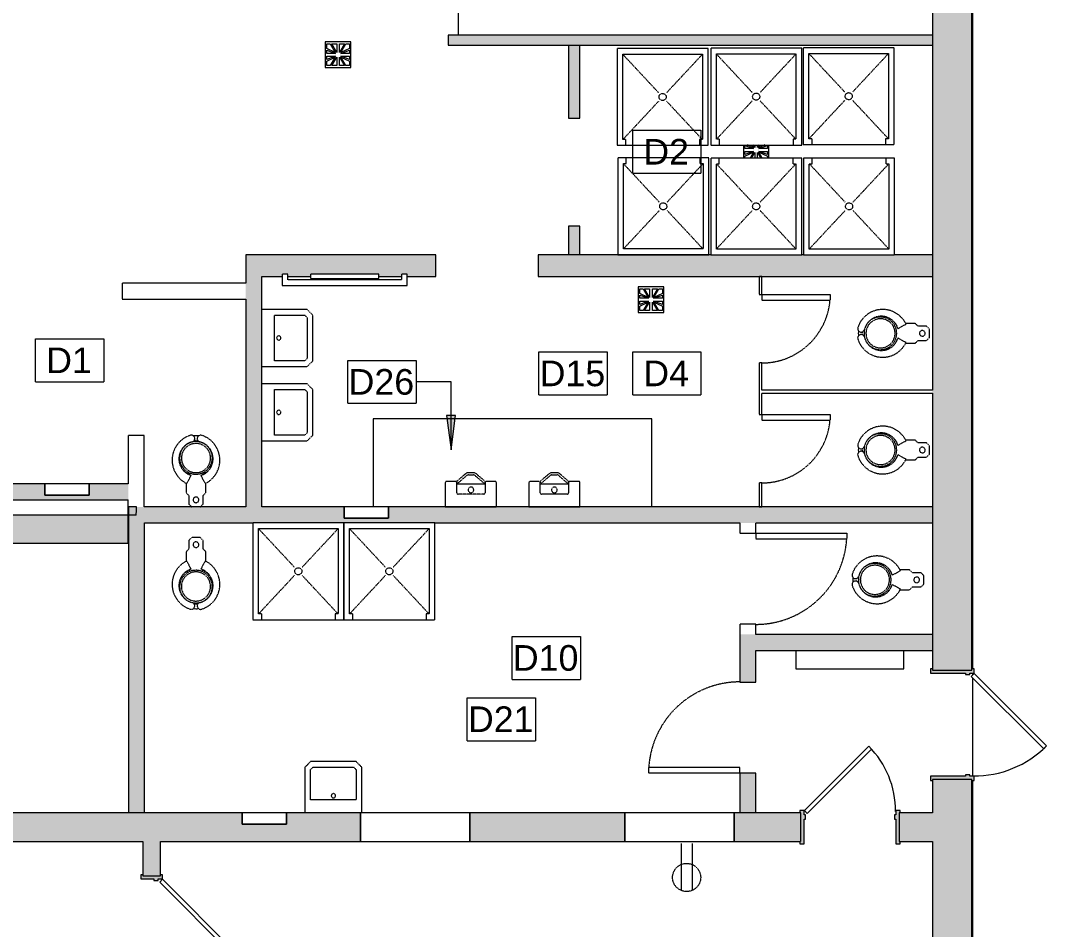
# Model space of a CAD drawing. Header units: inches. Extents: x 628 to 4524, y -721 to 887.
# Drawn here: x 4033.5 to 4394.2, y 74.3 to 393.8 of the extents above; entities that cross this region are included whole.
import ezdxf

# ---------------------------------------------------------------- set-up
doc = ezdxf.new("R2010")
doc.units = ezdxf.units.IN
doc.header["$MEASUREMENT"] = 0
doc.linetypes.add('Dash 1_16_', pattern=[0.125, 0.0625, -0.0625])
doc.linetypes.add('Demolished', pattern=[0.1875, 0.125, -0.0625])
for name, color, linetype, lineweight in [('A-ANNO-KEYN', 231, 'Continuous', 9), ('A-ANNO-NOTE', 131, 'Continuous', 30), ('A-DETL', 90, 'Continuous', 9), ('A-DOOR', 31, 'Continuous', 13), ('A-FLOR', 192, 'Continuous', 13), ('A-WALL', 113, 'Continuous', 13), ('A-WALL-PATT', 111, 'Continuous', 13), ('I-WALL', 2, 'Continuous', 13), ('M-EQPM', 50, 'Continuous', 13), ('P-SANR-FIXT', 6, 'Demolished', 9)]:
    doc.layers.add(name, color=color, linetype=linetype, lineweight=lineweight)
doc.styles.add('Arial', font='arial.ttf', dxfattribs={"height": 9})

# ---------------------------------------------------------------- blocks, each defined once
blk = doc.blocks.new('Door - Single - Solid Door 36_ x 84_-7207624-FIRST FLOOR DEMOLITION')
at = {"layer": 'A-DOOR'}
h = blk.add_hatch(color=250, dxfattribs=at)
h.paths.add_polyline_path([(23.62, 3.15), (23.62, 3.9), (22.12, 3.9), (22.12, 2.4), (21.62, 2.4), (21.62, 0.9), (22.12, 0.9), (22.12, -3.72), (23.62, -3.72), (23.62, -2.97), (23.24, -2.97), (23.24, 3.15)], flags=0)
h.paths.add_polyline_path([(-13.63, 0.9), (-13.63, 2.4), (-14.13, 2.4), (-14.13, 3.9), (-15.63, 3.9), (-15.63, 3.15), (-15.26, 3.15), (-15.26, -2.97), (-15.63, -2.97), (-15.63, -3.72), (-14.13, -3.72), (-14.13, 0.9)], flags=0)
at = {"layer": 'A-DOOR', "color": 8, "lineweight": 20}
for p, q in [((-14.01, 3.9), (11.45, 29.36)), ((11.45, 29.36), (12.42, 28.38)), ((12.42, 28.38), (-13.03, 2.93)), ((-15.63, 3.9), (-15.63, 3.15)), ((-14.13, 3.9), (-15.63, 3.9)), ((-14.13, 2.4), (-14.13, 3.9)), ((-13.03, 2.93), (-14.01, 3.9)), ((23.62, 3.9), (22.12, 3.9)), ((22.12, 3.9), (22.12, 2.4)), ((23.62, 3.15), (23.62, 3.9)), ((-13.63, 2.4), (-14.13, 2.4)), ((-14.13, -3.72), (-14.13, 0.9)), ((-14.13, 0.9), (-13.63, 0.9)), ((-13.63, 0.9), (-13.63, 2.4)), ((22.12, 2.4), (21.62, 2.4)), ((21.62, 2.4), (21.62, 0.9)), ((21.62, 0.9), (22.12, 0.9)), ((22.12, 0.9), (22.12, -3.72)), ((-15.63, -2.97), (-15.63, -3.72)), ((23.62, -3.72), (23.62, -2.97)), ((-15.63, -3.72), (-14.13, -3.72)), ((22.12, -3.72), (23.62, -3.72))]:
    blk.add_line(p, q, dxfattribs=at)
at = {"layer": 'A-DOOR', "lineweight": 9}
blk.add_arc((-14.01, 3.9), 36, 359.5, 45, dxfattribs=at)
blk = doc.blocks.new('Urinal with Wing - Wall Hung - Standard-V3-FIRST FLOOR DEMOLITION')
at = {"layer": 'P-SANR-FIXT', "color": 7}
for p, q in [((676.15, -98.55), (676.15, -116.55)), ((684.65, -98.55), (676.15, -98.55)), ((685.15, -102.05), (685.15, -99.05)), ((680.65, -112.05), (680.65, -103.05)), ((681.15, -102.55), (684.65, -102.55)), ((684.16, -102.55), (687.16, -106.05)), ((684.16, -112.55), (684.16, -102.55)), ((685.15, -102.55), (684.65, -102.55)), ((687.79, -105.63), (685.15, -102.55)), ((687.16, -106.05), (686.62, -105.43)), ((687.18, -104.92), (687.79, -105.63)), ((687.4, -106.7), (687.4, -108.41)), ((688.15, -108.5), (688.15, -106.61)), ((687.16, -109.06), (684.16, -112.55)), ((685.15, -112.55), (687.79, -109.47)), ((686.62, -109.68), (687.16, -109.06)), ((687.79, -109.47), (687.18, -110.19)), ((684.65, -112.55), (681.15, -112.55)), ((684.65, -112.55), (685.15, -112.55)), ((685.15, -116.05), (685.15, -113.05)), ((676.15, -116.55), (684.65, -116.55))]:
    blk.add_line(p, q, dxfattribs=at)
for centre, radius, start, end in [((684.65, -99.05), 0.5, 0, 90), ((681.15, -103.05), 0.5, 90, 180), ((684.65, -102.05), 0.5, 270, 0), ((682.15, -107.55), 1, 90, 270), ((682.15, -107.55), 1, 90, 270), ((682.15, -107.55), 1, 270, 90), ((682.15, -107.55), 1, 270, 90), ((686.4, -106.7), 1, 0, 40.6013), ((686.65, -106.61), 1.5, 0, 40.6013), ((686.4, -108.41), 1, 319.3987, 0), ((686.65, -108.5), 1.5, 319.3987, 0), ((681.15, -112.05), 0.5, 180, 270), ((684.65, -113.05), 0.5, 0, 90), ((684.65, -116.05), 0.5, 270, 0)]:
    blk.add_arc(centre, radius, start, end, dxfattribs=at)
blk = doc.blocks.new('Lavatory - Wall Mounted - 20_x18_ - Public-6857333-FIRST FLOOR DEMOLITION')
at = {"layer": 'P-SANR-FIXT', "color": 7}
for p, q in [((645.09, -177.37), (643.09, -179.37)), ((643.09, -179.37), (643.09, -195.37)), ((661.09, -177.37), (645.09, -177.37)), ((645.09, -180.19), (645.92, -179.37)), ((645.09, -194.54), (645.09, -180.19)), ((645.92, -179.37), (656.59, -179.37)), ((656.59, -179.37), (656.59, -195.37)), ((645.92, -195.37), (645.09, -194.54)), ((643.09, -195.37), (645.09, -197.37)), ((645.09, -197.37), (661.09, -197.37)), ((656.59, -195.37), (645.92, -195.37))]:
    blk.add_line(p, q, dxfattribs=at)
for start, end in [(90, 270), (90, 270), (270, 90), (270, 90)]:
    blk.add_arc((655.09, -187.37), 0.75, start, end, dxfattribs=at)
blk = doc.blocks.new('Single-Flush - 32_ x 84_-6876900-FIRST FLOOR DEMOLITION')
at = {"layer": 'A-DOOR', "color": 10, "linetype": 'Demolished', "lineweight": 20}
for p, q in [((14, -2.81), (14, -34.82)), ((16, -2.81), (14, -2.81)), ((16, -2.81), (16, -34.82)), ((16, -34.82), (14, -34.82))]:
    blk.add_line(p, q, dxfattribs=at)
at = {"layer": 'A-DOOR', "color": 7, "linetype": 'Demolished', "lineweight": 9}
blk.add_arc((16, -2.81), 32.07, 180, 266.4241, dxfattribs=at)
blk = doc.blocks.new('Door - Single - Solid Door 36_ x 84_-7220684-FIRST FLOOR DEMOLITION')
at = {"layer": 'A-DOOR'}
h = blk.add_hatch(color=250, dxfattribs=at)
h.paths.add_polyline_path([(23.62, 7.03), (23.62, 7.78), (22.12, 7.74), (22.12, 6.28), (21.62, 6.28), (21.62, 4.78), (22.12, 4.78), (22.12, -7.6), (23.62, -7.6), (23.62, -6.85), (23.24, -6.85), (23.24, 7.03)], flags=0)
h.paths.add_polyline_path([(-13.63, 4.78), (-13.63, 6.28), (-14.13, 6.28), (-14.13, 7.78), (-15.63, 7.78), (-15.63, 7.03), (-15.26, 7.03), (-15.26, -6.85), (-15.63, -6.85), (-15.63, -7.6), (-14.13, -7.6), (-14.13, 4.78)], flags=0)
at = {"layer": 'A-DOOR', "color": 8, "lineweight": 20}
for p, q in [((-14.01, 7.78), (11.45, 33.23)), ((11.45, 33.23), (12.42, 32.26)), ((12.42, 32.26), (-13.03, 6.8)), ((-15.63, 7.78), (-15.63, 7.03)), ((-14.13, 7.78), (-15.63, 7.78)), ((-14.13, 6.28), (-14.13, 7.78)), ((-13.03, 6.8), (-14.01, 7.78)), ((23.62, 7.78), (22.12, 7.78)), ((22.12, 7.78), (22.12, 6.28)), ((23.62, 7.03), (23.62, 7.78)), ((-13.63, 6.28), (-14.13, 6.28)), ((-14.13, -7.6), (-14.13, 4.78)), ((-14.13, 4.78), (-13.63, 4.78)), ((-13.63, 4.78), (-13.63, 6.28)), ((22.12, 6.28), (21.62, 6.28)), ((21.62, 6.28), (21.62, 4.78)), ((21.62, 4.78), (22.12, 4.78)), ((22.12, 4.78), (22.12, -7.6)), ((-15.63, -6.85), (-15.63, -7.6)), ((23.62, -7.6), (23.62, -6.85)), ((-15.63, -7.6), (-14.13, -7.6)), ((22.12, -7.6), (23.62, -7.6))]:
    blk.add_line(p, q, dxfattribs=at)
at = {"layer": 'A-DOOR', "lineweight": 9}
blk.add_arc((-14.01, 7.78), 36, 359.5, 45, dxfattribs=at)
blk = doc.blocks.new('Water Closet - Flush Valve - Floor Mounted - Private - Flushing Greater than 1_6 gpf-6857337-FIRST FLOOR DEMOLITION')
at = {"layer": 'P-SANR-FIXT', "color": 7}
for p, q in [((-1.5, 0), (-2.5, -1)), ((-2.5, -1), (-2.5, -4)), ((2.5, -1), (1.5, 0)), ((2.5, -4), (2.5, -1)), ((-2.5, -4), (-3.5, -5)), ((-3.5, -5), (-3.5, -8.38)), ((3.5, -5), (2.5, -4)), ((3.5, -8.38), (3.5, -5)), ((-1.69, -11.06), (-3.25, -8.22)), ((3.25, -8.22), (1.69, -11.06))]:
    blk.add_line(p, q, dxfattribs=at)
at = {"layer": 'P-SANR-FIXT', "color": 7, "flags": 128}
for points in [[(-4.38, -12.79), (-4.22, -12.64), (-4.03, -12.48), (-3.84, -12.32), (-3.64, -12.17), (-3.43, -12.03), (-3.22, -11.89), (-3.01, -11.77), (-2.78, -11.65), (-2.56, -11.55), (-2.33, -11.45), (-2.09, -11.36), (-2, -11.33)], [(2, -11.33), (2.24, -11.41), (2.47, -11.51), (2.69, -11.61), (2.92, -11.72), (3.14, -11.84), (3.35, -11.97), (3.56, -12.11), (3.76, -12.26), (3.96, -12.41), (4.15, -12.57), (4.33, -12.74), (4.38, -12.8)], [(-0.2, -23.5), (-0.25, -23.5), (-0.5, -23.48), (-0.56, -23.47)], [(0.56, -23.47), (0.35, -23.49), (0.1, -23.5)]]:
    blk.add_lwpolyline(points, dxfattribs=at)
at = {"layer": 'P-SANR-FIXT', "color": 7}
for centre, radius, start, end in [((0, -2.5), 1, 360, 180), ((0, -2.5), 1, 180, 360), ((0.74, -16.45), 9.14, 115.8609, 252.5741), ((-0.74, -16.45), 9.14, 287.4259, 64.1391), ((0.1, -16.91), 6.11, 106.9633, 257.0367), ((0, -17.25), 5.75, 0, 180), ((0, -17.19), 5.13, 90, 270), ((0, -17.25), 5.75, 146.5915, 151.9011), ((0, -17.25), 5.75, 132.2685, 137.754), ((0, -17.25), 5.75, 118.1189, 123.4335), ((0, -17.25), 5.75, 104.0429, 108.5788), ((0, -17.19), 5.12, 270, 90), ((-0.1, -16.91), 6.11, 282.9633, 73.0367), ((0, -17.25), 5.75, 71.4212, 75.9571), ((0, -17.25), 5.75, 56.5665, 61.8811), ((0, -17.25), 5.75, 42.246, 47.7315), ((0, -17.25), 5.75, 28.0989, 33.4085), ((0, -17.25), 5.75, 180, 238.3584), ((0, -17.25), 5.75, 161.4419, 165.9707), ((0, -17.25), 5.75, 301.6416, 0), ((0, -17.25), 5.75, 14.0293, 18.5581), ((0, -17.25), 5.75, 240.6149, 251.1591), ((-1.64, -24.02), 1.21, 252.5741, 72.5741), ((0, -17.25), 5.75, 255.8551, 284.1449), ((0, -17.25), 7.75, 263.5978, 276.4022), ((1.64, -24.02), 1.21, 107.4259, 287.4259), ((0, -17.25), 5.75, 288.8409, 299.3851)]:
    blk.add_arc(centre, radius, start, end, dxfattribs=at)
blk = doc.blocks.new('Water Closet - Flush Valve - Floor Mounted - Private - Flushing Greater than 1_6 gpf-V5-FIRST FLOOR DEMOLITION')
at = {"layer": 'P-SANR-FIXT', "color": 7}
for p, q in [((-1.5, 0), (-2.5, -1)), ((-2.5, -1), (-2.5, -4)), ((1.5, 0), (-1.5, 0)), ((2.5, -1), (1.5, 0)), ((2.5, -4), (2.5, -1)), ((-2.5, -4), (-3.5, -5)), ((-3.5, -5), (-3.5, -8.38)), ((3.5, -5), (2.5, -4)), ((3.5, -8.38), (3.5, -5)), ((-1.69, -11.06), (-3.25, -8.22)), ((3.25, -8.22), (1.69, -11.06))]:
    blk.add_line(p, q, dxfattribs=at)
at = {"layer": 'P-SANR-FIXT', "color": 7, "flags": 128}
for points in [[(-4.38, -12.79), (-4.22, -12.64), (-4.03, -12.48), (-3.84, -12.32), (-3.64, -12.17), (-3.43, -12.03), (-3.22, -11.89), (-3.01, -11.77), (-2.78, -11.65), (-2.56, -11.55), (-2.33, -11.45), (-2.09, -11.36), (-2, -11.33)], [(2, -11.33), (2.24, -11.41), (2.47, -11.51), (2.69, -11.61), (2.92, -11.72), (3.14, -11.84), (3.35, -11.97), (3.56, -12.11), (3.76, -12.26), (3.96, -12.41), (4.15, -12.57), (4.33, -12.74), (4.38, -12.8)], [(-0.2, -23.5), (-0.25, -23.5), (-0.5, -23.48), (-0.56, -23.47)], [(0.56, -23.47), (0.35, -23.49), (0.1, -23.5)]]:
    blk.add_lwpolyline(points, dxfattribs=at)
at = {"layer": 'P-SANR-FIXT', "color": 7}
for centre, radius, start, end in [((0, -2.5), 1, 360, 180), ((0, -2.5), 1, 180, 360), ((0.74, -16.45), 9.14, 115.8609, 252.5741), ((-0.74, -16.45), 9.14, 287.4259, 64.1391), ((0.1, -16.91), 6.11, 106.9633, 257.0367), ((0, -17.25), 5.75, 0, 180), ((0, -17.19), 5.13, 90, 270), ((0, -17.25), 5.75, 146.5915, 151.9011), ((0, -17.25), 5.75, 132.2685, 137.754), ((0, -17.25), 5.75, 118.1189, 123.4335), ((0, -17.25), 5.75, 104.0429, 108.5788), ((0, -17.19), 5.12, 270, 90), ((-0.1, -16.91), 6.11, 282.9633, 73.0367), ((0, -17.25), 5.75, 71.4212, 75.9571), ((0, -17.25), 5.75, 56.5665, 61.8811), ((0, -17.25), 5.75, 42.246, 47.7315), ((0, -17.25), 5.75, 28.0989, 33.4085), ((0, -17.25), 5.75, 180, 238.3584), ((0, -17.25), 5.75, 161.4419, 165.9707), ((0, -17.25), 5.75, 301.6416, 0), ((0, -17.25), 5.75, 14.0293, 18.5581), ((0, -17.25), 5.75, 241.0513, 251.1591), ((-1.64, -24.02), 1.21, 252.5741, 72.5741), ((0, -17.25), 5.75, 255.8551, 284.1449), ((0, -17.25), 7.75, 263.5978, 276.4022), ((1.64, -24.02), 1.21, 107.4259, 287.4259), ((0, -17.25), 5.75, 288.8409, 299.3851)]:
    blk.add_arc(centre, radius, start, end, dxfattribs=at)
blk = doc.blocks.new('Water Closet - Flush Valve - Floor Mounted - Private - Flushing Greater than 1_6 gpf-V6-FIRST FLOOR DEMOLITION')
at = {"layer": 'P-SANR-FIXT', "color": 7}
for p, q in [((-1.5, 0), (-2.5, -1)), ((-2.5, -1), (-2.5, -4)), ((1.5, 0), (-1.5, 0)), ((2.5, -1), (1.5, 0)), ((2.5, -4), (2.5, -1)), ((-2.5, -4), (-3.5, -5)), ((-3.5, -5), (-3.5, -8.38)), ((3.5, -5), (2.5, -4)), ((3.5, -8.38), (3.5, -5)), ((-1.69, -11.06), (-3.25, -8.22)), ((3.25, -8.22), (1.69, -11.06))]:
    blk.add_line(p, q, dxfattribs=at)
at = {"layer": 'P-SANR-FIXT', "color": 7, "flags": 128}
for points in [[(-4.38, -12.79), (-4.22, -12.64), (-4.03, -12.48), (-3.84, -12.32), (-3.64, -12.17), (-3.43, -12.03), (-3.22, -11.89), (-3.01, -11.77), (-2.78, -11.65), (-2.56, -11.55), (-2.33, -11.45), (-2.09, -11.36), (-2, -11.33)], [(2, -11.33), (2.24, -11.41), (2.47, -11.51), (2.69, -11.61), (2.92, -11.72), (3.14, -11.84), (3.35, -11.97), (3.56, -12.11), (3.76, -12.26), (3.96, -12.41), (4.15, -12.57), (4.33, -12.74), (4.38, -12.8)], [(-0.2, -23.5), (-0.25, -23.5), (-0.5, -23.48), (-0.56, -23.47)], [(0.56, -23.47), (0.35, -23.49), (0.1, -23.5)]]:
    blk.add_lwpolyline(points, dxfattribs=at)
at = {"layer": 'P-SANR-FIXT', "color": 7}
for centre, radius, start, end in [((0, -2.5), 1, 360, 180), ((0, -2.5), 1, 180, 360), ((0.74, -16.45), 9.14, 115.8609, 252.5741), ((-0.74, -16.45), 9.14, 287.4259, 64.1391), ((0.1, -16.91), 6.11, 106.9633, 257.0367), ((0, -17.25), 5.75, 0, 180), ((0, -17.19), 5.13, 90, 270), ((0, -17.25), 5.75, 146.5915, 151.9011), ((0, -17.25), 5.75, 132.2685, 137.754), ((0, -17.25), 5.75, 118.1189, 123.4335), ((0, -17.25), 5.75, 104.0429, 108.5788), ((0, -17.19), 5.12, 270, 90), ((-0.1, -16.91), 6.11, 282.9633, 73.0367), ((0, -17.25), 5.75, 71.4212, 75.9571), ((0, -17.25), 5.75, 56.5665, 61.8811), ((0, -17.25), 5.75, 42.246, 47.7315), ((0, -17.25), 5.75, 28.0989, 33.4085), ((0, -17.25), 5.75, 180, 238.3584), ((0, -17.25), 5.75, 161.4419, 165.9707), ((0, -17.25), 5.75, 301.6416, 0), ((0, -17.25), 5.75, 14.0293, 18.5581), ((0, -17.25), 5.75, 240.6149, 251.1591), ((-1.64, -24.02), 1.21, 252.5741, 72.5741), ((0, -17.25), 5.75, 255.8551, 284.1449), ((0, -17.25), 7.75, 263.5978, 276.4022), ((1.64, -24.02), 1.21, 107.4259, 287.4259), ((0, -17.25), 5.75, 288.8409, 299.3851)]:
    blk.add_arc(centre, radius, start, end, dxfattribs=at)
blk = doc.blocks.new('Shower Stall - Rectangular - 34_x32_ - Private-6857341-FIRST FLOOR DEMOLITION')
at = {"layer": 'P-SANR-FIXT', "color": 7}
for p, q in [((0, 32), (0, 0)), ((32, 32), (0, 32)), ((2, 30), (15.5, 17.41)), ((2, 2), (2, 30)), ((2, 30), (32, 30)), ((18.5, 17.41), (32, 30)), ((34, 32), (32, 32)), ((32, 30), (32, 29)), ((32, 29), (34, 29)), ((34, 0), (34, 32)), ((15.5, 14.59), (2, 2)), ((18.5, 14.59), (32, 2)), ((32, 2), (2, 2)), ((32, 3), (32, 2)), ((32, 3), (34, 3)), ((0, 0), (32, 0)), ((32, 0), (34, 0))]:
    blk.add_line(p, q, dxfattribs=at)
blk.add_circle((17, 16), 1.25, dxfattribs=at)
blk = doc.blocks.new('Floor Drain 9L x 9W - Floor Drain 9L x 9W-V15-FIRST FLOOR DEMOLITION')
at = {"layer": 'P-SANR-FIXT', "linetype": 'Continuous'}
for p, q in [((-4.5, 1.77), (-4.5, -2.81)), ((-4, 1.63), (-0.91, 0.5)), ((-4, 0.5), (-4, 1.63)), ((-0.91, 0.5), (-4, 0.5)), ((-0.99, 0.8), (-3.05, 1.77)), ((-1.55, 1.77), (-0.99, 0.8)), ((-0.5, 0.83), (-1.04, 1.77)), ((-0.5, 1.77), (-0.5, 0.83)), ((1.04, 1.77), (0.5, 0.83)), ((0.5, 0.83), (0.5, 1.77)), ((0.91, 0.5), (4, 1.63)), ((4, 0.5), (0.91, 0.5)), ((3.05, 1.77), (0.99, 0.8)), ((0.99, 0.8), (1.55, 1.77)), ((4, 1.63), (4, 0.5)), ((4.5, -2.81), (4.5, 1.77)), ((-4, -1.63), (-4, -0.5)), ((-4, -0.5), (-0.91, -0.5)), ((-0.91, -0.5), (-4, -1.63)), ((-4, -2.21), (-0.99, -0.8)), ((-4, -2.81), (-4, -2.21)), ((-0.99, -0.8), (-2.16, -2.81)), ((-1.65, -2.81), (-0.5, -0.83)), ((-0.5, -0.83), (-0.5, -2.81)), ((0.5, -2.81), (0.5, -0.83)), ((0.5, -0.83), (1.65, -2.81)), ((4, -1.63), (0.91, -0.5)), ((0.91, -0.5), (4, -0.5)), ((2.16, -2.81), (0.99, -0.8)), ((0.99, -0.8), (4, -2.21)), ((4, -0.5), (4, -1.63)), ((4, -2.21), (4, -2.81))]:
    blk.add_line(p, q, dxfattribs=at)
blk = doc.blocks.new('Floor Drain 9L x 9W - Floor Drain 9L x 9W-V14-FIRST FLOOR DEMOLITION')
at = {"layer": 'P-SANR-FIXT', "linetype": 'Continuous'}
for p, q in [((4.5, 4.5), (-4.5, 4.5)), ((-4.5, 4.5), (-4.5, -4.5)), ((-4, 2.21), (-4, 3.83)), ((-4, 3.83), (-2.75, 3.83)), ((-2.75, 3.83), (-0.99, 0.8)), ((-0.5, 0.83), (-2.25, 3.83)), ((-2.25, 3.83), (-0.5, 3.83)), ((-0.5, 3.83), (-0.5, 0.83)), ((0.5, 3.83), (2.25, 3.83)), ((2.25, 3.83), (0.5, 0.83)), ((0.5, 0.83), (0.5, 3.83)), ((0.99, 0.8), (2.75, 3.83)), ((2.75, 3.83), (4, 3.83)), ((4, 3.83), (4, 2.21)), ((4.5, -4.5), (4.5, 4.5)), ((-0.99, 0.8), (-4, 2.21)), ((-4, 1.63), (-0.91, 0.5)), ((-4, 0.5), (-4, 1.63)), ((-0.91, 0.5), (-4, 0.5)), ((0.91, 0.5), (4, 1.63)), ((4, 0.5), (0.91, 0.5)), ((4, 2.21), (0.99, 0.8)), ((4, 1.63), (4, 0.5)), ((-4, -1.63), (-4, -0.5)), ((-4, -0.5), (-0.91, -0.5)), ((-0.91, -0.5), (-4, -1.63)), ((-4, -2.21), (-0.99, -0.8)), ((-4, -3.83), (-4, -2.21)), ((-0.99, -0.8), (-2.75, -3.83)), ((-2.25, -3.83), (-0.5, -0.83)), ((-0.5, -0.83), (-0.5, -3.83)), ((0.5, -3.83), (0.5, -0.83)), ((0.5, -0.83), (2.25, -3.83)), ((4, -1.63), (0.91, -0.5)), ((0.91, -0.5), (4, -0.5)), ((2.75, -3.83), (0.99, -0.8)), ((0.99, -0.8), (4, -2.21)), ((4, -0.5), (4, -1.63)), ((4, -2.21), (4, -3.83)), ((-4.5, -4.5), (4.5, -4.5)), ((-2.75, -3.83), (-4, -3.83)), ((-0.5, -3.83), (-2.25, -3.83)), ((2.25, -3.83), (0.5, -3.83)), ((4, -3.83), (2.75, -3.83))]:
    blk.add_line(p, q, dxfattribs=at)
blk = doc.blocks.new('Baby Changing Table 35W x 4D x 22H - Baby Changing Table 35W x 4D x 22H-7297922-FIRST FLOOR DEMOLITION')
at = {"layer": 'P-SANR-FIXT', "color": 7}
for p, q in [((-22, 7), (-22, 3)), ((22, 7), (-22, 7)), ((-20, 3), (-20, 5)), ((-20, 5), (20, 5)), ((12, 4.5), (-12, 4.5)), ((-12, 4.5), (-12, 3)), ((12, 3), (12, 4.5)), ((20, 5), (20, 3)), ((22, 3), (22, 7)), ((-22, 3), (-20, 3)), ((-12, 3), (12, 3)), ((20, 3), (22, 3))]:
    blk.add_line(p, q, dxfattribs=at)
blk = doc.blocks.new('Single-Flush - 24_ x 80_-6917576-FIRST FLOOR DEMOLITION')
at = {"layer": 'A-DOOR', "color": 10, "linetype": 'Demolished', "lineweight": 20}
for p, q in [((10, -0.5), (10, -24.48)), ((12, -0.5), (10, -0.5)), ((12, -0.5), (12, -24.48)), ((12, -24.48), (10, -24.48))]:
    blk.add_line(p, q, dxfattribs=at)
at = {"layer": 'A-DOOR', "color": 7, "linetype": 'Demolished', "lineweight": 9}
blk.add_arc((12, -0.5), 24.07, 180, 265.2331, dxfattribs=at)
blk = doc.blocks.new('Door - Single - Solid Door 32_ x 84_-7220631-FIRST FLOOR DEMOLITION')
at = {"layer": 'A-DOOR'}
h = blk.add_hatch(color=250, dxfattribs=at)
h.paths.add_polyline_path([(21.62, -5.72), (21.62, -4.97), (21.24, -4.97), (21.24, 5.15), (21.62, 5.15), (21.62, 5.9), (20.12, 5.9), (20.12, 4.4), (19.62, 4.4), (19.62, 2.9), (20.12, 2.9), (20.12, -5.72), (21.24, -5.72)], flags=0)
h.paths.add_polyline_path([(-12.38, -5.72), (-12.13, -5.72), (-12.13, 2.9), (-11.63, 2.9), (-11.63, 4.4), (-12.13, 4.4), (-12.13, 5.9), (-13.63, 5.9), (-13.63, 5.15), (-13.26, 5.15), (-13.26, -4.97), (-13.63, -4.97), (-13.63, -5.72), (-13.26, -5.72)], flags=0)
at = {"layer": 'A-DOOR', "color": 8, "lineweight": 20}
for p, q in [((-12.01, 5.9), (10.62, 28.53)), ((11.59, 27.56), (-11.03, 4.93)), ((10.62, 28.53), (11.59, 27.56)), ((-13.63, 5.9), (-13.63, 5.15)), ((-12.13, 5.9), (-13.63, 5.9)), ((-12.13, 4.4), (-12.13, 5.9)), ((-11.63, 4.4), (-12.13, 4.4)), ((-11.03, 4.93), (-12.01, 5.9)), ((-11.63, 2.9), (-11.63, 4.4)), ((20.12, 4.4), (19.62, 4.4)), ((19.62, 4.4), (19.62, 2.9)), ((21.62, 5.9), (20.12, 5.9)), ((20.12, 5.9), (20.12, 4.4)), ((21.62, 5.15), (21.62, 5.9)), ((-12.13, -5.72), (-12.13, 2.9)), ((-12.13, 2.9), (-11.63, 2.9)), ((19.62, 2.9), (20.12, 2.9)), ((20.12, 2.9), (20.12, -5.72)), ((-13.63, -4.97), (-13.63, -5.72)), ((-13.63, -5.72), (-12.13, -5.72)), ((20.12, -5.72), (21.62, -5.72)), ((21.62, -5.72), (21.62, -4.97))]:
    blk.add_line(p, q, dxfattribs=at)
at = {"layer": 'A-DOOR', "lineweight": 9}
blk.add_arc((-12.01, 5.9), 32, 359.5, 45, dxfattribs=at)
blk = doc.blocks.new('Heater 38W x 6_5D x 16H - Heater 38W x 6_5D x 16H-V22-FIRST FLOOR DEMOLITION')
at = {"layer": 'M-EQPM', "lineweight": 9}
for p, q in [((-19, 3.1875), (-19, -3.25)), ((19, -3.25), (19, 3.1875)), ((-19, -3.25), (19, -3.25))]:
    blk.add_line(p, q, dxfattribs=at)
blk = doc.blocks.new('Urinal with Wing - Wall Hung - Standard-V4-FIRST FLOOR DEMOLITION')
at = {"layer": 'A-DETL', "linetype": 'Dash 1_16_'}
blk.add_line((955.1, 227.33), (946.1, 227.33), dxfattribs=at)
at = {"layer": 'P-SANR-FIXT', "color": 7}
for p, q in [((951.54, 234.83), (949.65, 234.83)), ((941.6, 231.33), (941.6, 222.83)), ((945.1, 231.83), (942.1, 231.83)), ((948.67, 234.46), (945.6, 231.83)), ((945.6, 230.84), (949.09, 233.83)), ((945.6, 231.83), (945.6, 231.33)), ((945.6, 227.83), (945.6, 231.33)), ((947.96, 233.85), (948.67, 234.46)), ((949.09, 233.83), (948.47, 233.3)), ((949.74, 234.08), (951.45, 234.08)), ((952.72, 233.3), (952.1, 233.83)), ((952.1, 233.83), (955.6, 230.84)), ((952.52, 234.46), (953.23, 233.85)), ((955.6, 231.83), (952.52, 234.46)), ((955.6, 231.33), (955.6, 231.83)), ((955.6, 231.33), (955.6, 227.83)), ((959.1, 231.83), (956.1, 231.83)), ((959.6, 222.83), (959.6, 231.33)), ((955.6, 230.84), (945.6, 230.84)), ((941.6, 222.83), (959.6, 222.83))]:
    blk.add_line(p, q, dxfattribs=at)
for centre, radius, start, end in [((949.65, 233.33), 1.5, 90, 130.6013), ((951.54, 233.33), 1.5, 49.3987, 90), ((942.1, 231.33), 0.5, 90, 180), ((945.1, 231.33), 0.5, 0, 90), ((949.74, 233.08), 1, 90, 130.6013), ((951.45, 233.08), 1, 49.3987, 90), ((956.1, 231.33), 0.5, 90, 180), ((959.1, 231.33), 0.5, 0, 90), ((946.1, 227.83), 0.5, 180, 270), ((950.6, 228.83), 1, 0, 180), ((950.6, 228.83), 1, 0, 180), ((950.6, 228.83), 1, 180, 0), ((950.6, 228.83), 1, 180, 0), ((955.1, 227.83), 0.5, 270, 0)]:
    blk.add_arc(centre, radius, start, end, dxfattribs=at)
blk = doc.blocks.new('Keynote Tag - Keynote Number - Boxed-135510-FIRST FLOOR DEMOLITION')
at = {"layer": 'A-ANNO-KEYN'}
for p, q in [((-0.125, -0.0792), (-0.125, 0.0781)), ((-0.125, 0.0781), (0.125, 0.0781)), ((0.125, 0.0781), (0.125, -0.0792)), ((-0.125, -0.0792), (0.125, -0.0792))]:
    blk.add_line(p, q, dxfattribs=at)

msp = doc.modelspace()

# ---------------------------------------------------------------- hatches: boundary and pattern name
at = {"layer": 'A-ANNO-KEYN'}
msp.add_hatch(color=256, dxfattribs=at).paths.add_polyline_path([(4184.87, 242.93), (4186.45, 254.93), (4183.29, 254.93)], flags=0)
at = {"layer": 'A-WALL-PATT', "lineweight": 9}
h = msp.add_hatch(color=7, dxfattribs=at)
h.paths.add_polyline_path([(4354.14, -143.29), (4368.02, -143.29), (4368.02, 127), (4354.14, 127), (4354.14, 65.91)], flags=0)
h.paths.add_polyline_path([(4354.14, 165.5), (4368.02, 165.5), (4368.02, 484.45), (4354.14, 484.45), (4354.14, 168.6)], flags=0)
for points in [[(4354.14, 385.12), (4354.14, 388.74), (4183.78, 388.74), (4183.78, 385.12), (4330.97, 385.12)], [(4226.14, 359.5), (4230.14, 359.5), (4230.14, 385.12), (4226.14, 385.12), (4226.14, 373.98)], [(4230.14, 311.5), (4230.14, 321.5), (4226.14, 321.5), (4226.14, 311.5)], [(4112.66, 222.83), (4118.29, 222.83), (4118.29, 311.5), (4112.66, 311.5), (4112.66, 245.61)], [(4179.47, 303.87), (4179.47, 311.5), (4118.29, 311.5), (4118.29, 303.87), (4125.47, 303.87), (4125.47, 304.68), (4127.47, 304.68), (4127.47, 303.87), (4135.47, 303.87), (4135.47, 304.68), (4159.47, 304.68), (4159.47, 303.87), (4167.47, 303.87), (4167.47, 304.68), (4169.47, 304.68), (4169.47, 303.87)], [(4330.97, 303.87), (4354.14, 303.87), (4354.14, 311.5), (4215.47, 311.5), (4215.47, 303.87), (4294.14, 303.87)], [(4056.72, 225.34), (4071.35, 225.34), (4071.35, 230.97), (4057.59, 230.97), (4057.59, 226.97), (4041.97, 226.97), (4041.97, 230.97), (3962.41, 230.97), (3962.41, 225.34), (4033.87, 225.34)], [(4353.82, 217.2), (4354.14, 217.2), (4354.14, 222.83), (4162.91, 222.83), (4162.91, 218.83), (4147.29, 218.83), (4147.29, 222.83), (4071.43, 222.83), (4071.43, 217.2), (4330.97, 217.2)], [(4077.05, 115.31), (4077.05, 217.2), (4071.43, 217.2), (4071.43, 115.31)], [(4354.14, 172.39), (4354.14, 178.01), (4291.99, 178.01), (4291.99, 172.39), (4353.82, 172.39)]]:
    msp.add_hatch(color=7, dxfattribs=at).paths.add_polyline_path(points, flags=0)
h = msp.add_hatch(color=7, dxfattribs=at)
h.paths.add_polyline_path([(4071.35, 210.12), (4071.35, 219.99), (3651.27, 219.99), (3651.27, 210.12), (4056.72, 210.12)], flags=0)
h.paths.add_polyline_path([(3612.77, 210.12), (3612.77, 219.99), (3558.01, 219.99), (3558.01, 210.12)], flags=0)
h = msp.add_hatch(color=7, dxfattribs=at)
h.paths.add_polyline_path([(4286.37, 115.31), (4291.99, 115.31), (4291.99, 129.25), (4286.37, 129.25), (4286.37, 117.25)], flags=0)
h.paths.add_polyline_path([(4286.37, 161.25), (4291.99, 161.25), (4291.99, 178.01), (4286.37, 178.01), (4286.37, 168.6)], flags=0)
h = msp.add_hatch(color=7, dxfattribs=at)
h.paths.add_polyline_path([(4354.14, 105.19), (4354.14, 115.31), (4342.38, 115.31), (4342.38, 105.19)], flags=0)
h.paths.add_polyline_path([(4307.88, 105.19), (4307.88, 115.31), (4284.43, 115.31), (4284.43, 105.19), (4285.26, 105.19)], flags=0)
h.paths.add_polyline_path([(4245.93, 105.19), (4245.93, 115.31), (4191.49, 115.31), (4191.49, 105.19), (4193.84, 105.19)], flags=0)
h.paths.add_polyline_path([(4152.99, 105.19), (4152.99, 115.31), (4127.01, 115.31), (4127.01, 111.31), (4111.4, 111.31), (4111.4, 115.31), (4012.83, 115.31), (4012.83, 105.19), (4102.43, 105.19)], flags=0)
h.paths.add_polyline_path([(3978.33, 105.19), (3978.33, 115.31), (3912.83, 115.31), (3912.83, 105.19)], flags=0)
h.paths.add_polyline_path([(3878.33, 105.19), (3878.33, 115.31), (3702.46, 115.31), (3702.46, 105.19), (3828.18, 105.19)], flags=0)
h.paths.add_polyline_path([(3645.35, 105.19), (3667.96, 105.19), (3667.96, 115.31), (3548.08, 115.31), (3548.08, 105.19)], flags=0)
h = msp.add_hatch(color=7, dxfattribs=at)
h.paths.add_polyline_path([(4076.52, -143.29), (4082.64, -143.29), (4082.64, -90.01), (4076.52, -90.01), (4076.52, -139.47)], flags=0)
h.paths.add_polyline_path([(4076.52, -51.51), (4082.64, -51.51), (4082.64, -15.58), (4076.52, -15.58), (4076.52, -36.78)], flags=0)
h.paths.add_polyline_path([(4082.64, 22.92), (4082.64, 54.67), (4076.52, 54.67), (4076.52, 22.92)], flags=0)
h.paths.add_polyline_path([(4076.52, 93.17), (4082.64, 93.17), (4082.64, 105.19), (4076.52, 105.19)], flags=0)

# ---------------------------------------------------------------- linework, layer by layer
at = {"layer": 'A-ANNO-KEYN'}
for p, q in [((4184.87, 266.81), (4172.59, 266.81)), ((4184.87, 242.93), (4184.87, 266.81)), ((4186.45, 254.93), (4183.29, 254.93)), ((4183.29, 254.93), (4184.87, 242.93)), ((4184.87, 242.93), (4186.45, 254.93))]:
    msp.add_line(p, q, dxfattribs=at)
at = {"layer": 'A-ANNO-NOTE', "color": 7, "linetype": 'Demolished', "lineweight": 9}
for p, q in [((4265.77, 104.54), (4265.77, 88.01)), ((4269.6, 104.54), (4269.6, 88.01)), ((4269.6, 104.54), (4269.6, 88.01))]:
    msp.add_line(p, q, dxfattribs=at)
msp.add_circle((4267.69, 92.57), 4.95, dxfattribs=at)
at = {"layer": 'A-FLOR'}
for p, q in [((4368.3, 165.88), (4368.3, 477.52)), ((4368.3, 163.78), (4368.3, 164.38)), ((4368.3, 128.13), (4368.3, 162.78)), ((4368.3, -157.62), (4368.3, 126.63))]:
    msp.add_line(p, q, dxfattribs=at)
at = {"layer": 'A-FLOR', "color": 7, "linetype": 'Demolished', "lineweight": 9}
for p, q in [((4187.4, 424.76), (4187.4, 388.74)), ((4255.47, 253.83), (4157.47, 253.83)), ((4157.47, 253.83), (4157.47, 222.83)), ((4255.47, 222.83), (4255.47, 253.83))]:
    msp.add_line(p, q, dxfattribs=at)
at = {"layer": 'A-WALL', "color": 8, "lineweight": 20}
for p, q in [((4368.02, 165.5), (4368.02, 484.45)), ((4354.14, 470.58), (4354.14, 388.74)), ((4354.14, 388.74), (4183.78, 388.74)), ((4183.78, 388.74), (4183.78, 385.12)), ((4183.78, 385.12), (4226.14, 385.12)), ((4226.14, 385.12), (4226.14, 359.5)), ((4230.14, 385.12), (4354.14, 385.12)), ((4230.14, 359.5), (4230.14, 385.12)), ((4354.14, 385.12), (4354.14, 311.5)), ((4226.14, 359.5), (4230.14, 359.5)), ((4230.14, 321.5), (4226.14, 321.5)), ((4226.14, 321.5), (4226.14, 311.5)), ((4230.14, 311.5), (4230.14, 321.5)), ((4112.66, 311.5), (4112.66, 301.53)), ((4179.47, 311.5), (4112.66, 311.5)), ((4179.47, 303.87), (4179.47, 311.5)), ((4226.14, 311.5), (4215.47, 311.5)), ((4215.47, 311.5), (4215.47, 303.87)), ((4276.14, 311.5), (4230.14, 311.5)), ((4308.81, 311.5), (4308.14, 311.5)), ((4354.14, 311.5), (4340.81, 311.5)), ((4118.29, 222.83), (4118.29, 303.87)), ((4118.29, 303.87), (4125.47, 303.87)), ((4127.47, 303.87), (4135.47, 303.87)), ((4159.47, 303.87), (4167.47, 303.87)), ((4169.47, 303.87), (4179.47, 303.87)), ((4215.47, 303.87), (4293.14, 303.87)), ((4294.14, 303.87), (4354.14, 303.87)), ((4354.14, 303.87), (4354.14, 263.85)), ((4112.66, 295.9), (4112.66, 222.83)), ((4354.14, 262.85), (4354.14, 222.83)), ((4071.35, 230.97), (4004.59, 230.97)), ((3962.41, 225.34), (4071.35, 225.34)), ((4071.35, 210.12), (4071.35, 225.34)), ((4074.24, 222.83), (4071.43, 222.83)), ((4071.43, 222.83), (4071.43, 115.31)), ((4112.66, 222.83), (4076.97, 222.83)), ((4293.14, 222.83), (4118.29, 222.83)), ((4354.14, 222.83), (4294.14, 222.83)), ((4074.16, 219.99), (3651.27, 219.99)), ((4077.05, 217.2), (4115.14, 217.2)), ((4077.05, 115.31), (4077.05, 217.2)), ((4179.14, 217.2), (4286.37, 217.2)), ((4291.99, 217.2), (4354.14, 217.2)), ((4354.14, 217.2), (4354.14, 178.01)), ((3666.27, 210.12), (4071.35, 210.12)), ((4286.37, 181.61), (4286.37, 161.25)), ((4354.14, 178.01), (4291.99, 178.01)), ((4291.99, 161.25), (4291.99, 172.39)), ((4291.99, 172.39), (4354.14, 172.39)), ((4354.14, 172.39), (4354.14, 165.5)), ((4354.14, 165.5), (4368.02, 165.5)), ((4286.37, 161.25), (4291.99, 161.25)), ((4291.99, 129.25), (4286.37, 129.25)), ((4286.37, 129.25), (4286.37, 115.31)), ((4291.99, 115.31), (4291.99, 129.25)), ((4368.02, 127), (4354.14, 127)), ((4354.14, 127), (4354.14, 115.31)), ((4368.02, -157.16), (4368.02, 127)), ((4354.14, 105.19), (4354.14, -143.29))]:
    msp.add_line(p, q, dxfattribs=at)
at = {"layer": 'A-WALL', "color": 55}
for p, q in [((4354.14, 388.74), (4354.14, 385.12)), ((4226.14, 385.12), (4230.14, 385.12)), ((4230.14, 311.5), (4226.14, 311.5)), ((4354.14, 311.5), (4354.14, 303.87)), ((4293.14, 303.87), (4294.14, 303.87)), ((4294.14, 222.83), (4293.14, 222.83)), ((4354.14, 222.83), (4354.14, 217.2)), ((4354.14, 178.01), (4354.14, 172.39)), ((4077.05, 115.31), (4071.43, 115.31)), ((4291.99, 115.31), (4286.37, 115.31))]:
    msp.add_line(p, q, dxfattribs=at)
at = {"layer": 'A-WALL', "color": 250, "linetype": 'Demolished'}
for p, q in [((4294.14, 303.87), (4293.14, 303.87)), ((4293.14, 222.83), (4294.14, 222.83))]:
    msp.add_line(p, q, dxfattribs=at)
at = {"layer": 'A-WALL', "color": 10, "linetype": 'Demolished', "lineweight": 20}
for p, q in [((4112.66, 301.53), (4069.16, 301.53)), ((4069.16, 301.53), (4069.16, 295.9)), ((4069.16, 295.9), (4112.66, 295.9)), ((4076.97, 247.9), (4071.35, 247.9)), ((4071.35, 247.9), (4071.35, 230.97)), ((4076.97, 222.83), (4076.97, 247.9)), ((4074.16, 219.99), (4074.24, 222.83)), ((4286.37, 217.2), (4286.37, 213.61)), ((4291.99, 213.61), (4291.99, 217.2)), ((4286.37, 213.61), (4291.99, 213.61)), ((4291.99, 181.61), (4286.37, 181.61)), ((4291.99, 178.01), (4291.99, 181.61))]:
    msp.add_line(p, q, dxfattribs=at)
at = {"layer": 'A-WALL', "lineweight": 9}
for p, q in [((4041.97, 226.97), (4041.97, 230.97)), ((4057.59, 230.97), (4057.59, 226.97)), ((4057.59, 226.97), (4041.97, 226.97)), ((4147.29, 218.83), (4147.29, 222.83)), ((4162.91, 222.83), (4162.91, 218.83)), ((4162.91, 218.83), (4147.29, 218.83))]:
    msp.add_line(p, q, dxfattribs=at)
at = {"layer": 'A-WALL', "color": 7, "linetype": 'Demolished', "lineweight": 9}
for p, q in [((4041.97, 230.97), (4041.97, 226.97)), ((4057.59, 226.97), (4057.59, 230.97)), ((4041.97, 226.97), (4057.59, 226.97)), ((4147.29, 222.83), (4147.29, 218.83)), ((4162.91, 218.83), (4162.91, 222.83)), ((4147.29, 218.83), (4162.91, 218.83))]:
    msp.add_line(p, q, dxfattribs=at)
at = {"layer": 'I-WALL', "color": 10, "linetype": 'Demolished', "lineweight": 20}
for p, q in [((4293.14, 303.87), (4293.14, 297.52)), ((4294.14, 297.52), (4294.14, 303.87)), ((4293.14, 297.52), (4294.14, 297.52)), ((4293.14, 273.52), (4293.14, 255.35)), ((4294.14, 273.52), (4293.14, 273.52)), ((4294.14, 263.85), (4294.14, 273.52)), ((4354.14, 263.85), (4294.14, 263.85)), ((4294.14, 255.35), (4294.14, 262.85)), ((4294.14, 262.85), (4354.14, 262.85)), ((4293.14, 255.35), (4294.14, 255.35)), ((4293.14, 231.35), (4293.14, 222.83)), ((4294.14, 231.35), (4293.14, 231.35)), ((4294.14, 222.83), (4294.14, 231.35)), ((4082.64, 105.19), (4307.88, 105.19))]:
    msp.add_line(p, q, dxfattribs=at)
at = {"layer": 'I-WALL', "color": 8, "lineweight": 20}
for p, q in [((4071.43, 115.31), (4012.83, 115.31)), ((4286.37, 115.31), (4077.05, 115.31)), ((4307.88, 115.31), (4291.99, 115.31)), ((4307.88, 105.19), (4307.88, 115.31)), ((4354.14, 115.31), (4342.38, 115.31)), ((4342.38, 115.31), (4342.38, 105.19)), ((4012.83, 105.19), (4076.52, 105.19)), ((4076.52, 105.19), (4076.52, 93.17)), ((4082.64, 93.17), (4082.64, 105.19)), ((4342.38, 105.19), (4354.14, 105.19)), ((4076.52, 93.17), (4082.64, 93.17))]:
    msp.add_line(p, q, dxfattribs=at)
at = {"layer": 'I-WALL', "lineweight": 9}
for p, q in [((4111.4, 111.31), (4111.4, 115.31)), ((4127.01, 115.31), (4127.01, 111.31)), ((4152.99, 105.19), (4152.99, 115.31)), ((4191.49, 115.31), (4191.49, 105.19)), ((4245.93, 105.19), (4245.93, 115.31)), ((4284.43, 115.31), (4284.43, 105.19)), ((4127.01, 111.31), (4111.4, 111.31))]:
    msp.add_line(p, q, dxfattribs=at)
at = {"layer": 'I-WALL', "color": 7, "linetype": 'Demolished', "lineweight": 9}
for p, q in [((4111.4, 115.31), (4111.4, 111.31)), ((4127.01, 111.31), (4127.01, 115.31)), ((4152.99, 115.31), (4152.99, 105.19)), ((4191.49, 105.19), (4191.49, 115.31)), ((4245.93, 115.31), (4245.93, 105.19)), ((4284.43, 105.19), (4284.43, 115.31)), ((4111.4, 111.31), (4127.01, 111.31))]:
    msp.add_line(p, q, dxfattribs=at)

# ---------------------------------------------------------------- block references
at = {"layer": 'A-ANNO-KEYN', "xscale": 95.99999999999994, "yscale": 95.99999999999994, "zscale": 95.99999999999994}
for p in [(4260.72, 347.75), (4050.76, 274.42), (4160.59, 266.86), (4227.77, 269.83), (4260.72, 269.83), (4218.37, 169.81), (4202.56, 148.26)]:
    msp.add_blockref('Keynote Tag - Keynote Number - Boxed-135510-FIRST FLOOR DEMOLITION', p, dxfattribs=at)
at = {"layer": 'A-DOOR', "color": 7, "linetype": 'Demolished', "lineweight": 9}
for name, p, rotation in [('Single-Flush - 24_ x 80_-6917576-FIRST FLOOR DEMOLITION', (4293.64, 285.52), 89.9999999999999), ('Single-Flush - 24_ x 80_-6917576-FIRST FLOOR DEMOLITION', (4293.64, 243.35), 89.9999999999999), ('Single-Flush - 32_ x 84_-6876900-FIRST FLOOR DEMOLITION', (4289.18, 197.61), 89.99999999999991), ('Single-Flush - 32_ x 84_-6876900-FIRST FLOOR DEMOLITION', (4289.18, 145.25), 269.9999999999999)]:
    msp.add_blockref(name, p, dxfattribs=dict(at, rotation=rotation))
at = {"layer": 'A-DOOR', "rotation": 269.9999999999999}
for name, p in [('Door - Single - Solid Door 36_ x 84_-7220684-FIRST FLOOR DEMOLITION', (4360.99, 150.25)), ('Door - Single - Solid Door 36_ x 84_-7207624-FIRST FLOOR DEMOLITION', (4079.49, 77.91))]:
    msp.add_blockref(name, p, dxfattribs=at)
at = {"layer": 'A-DOOR'}
msp.add_blockref('Door - Single - Solid Door 32_ x 84_-7220631-FIRST FLOOR DEMOLITION', (4321.14, 110.16), dxfattribs=at)
at = {"layer": 'M-EQPM', "lineweight": 9}
msp.add_blockref('Heater 38W x 6_5D x 16H - Heater 38W x 6_5D x 16H-V22-FIRST FLOOR DEMOLITION', (4325.08, 169.2), dxfattribs=at)
at = {"layer": 'P-SANR-FIXT', "linetype": 'Continuous'}
for name, p in [('Floor Drain 9L x 9W - Floor Drain 9L x 9W-V14-FIRST FLOOR DEMOLITION', (4145.14, 381.8)), ('Floor Drain 9L x 9W - Floor Drain 9L x 9W-V15-FIRST FLOOR DEMOLITION', (4292.14, 348.31)), ('Floor Drain 9L x 9W - Floor Drain 9L x 9W-V14-FIRST FLOOR DEMOLITION', (4255.18, 295.68)), ('Urinal with Wing - Wall Hung - Standard-V4-FIRST FLOOR DEMOLITION', (3241.23, 0))]:
    msp.add_blockref(name, p, dxfattribs=at)
at = {"layer": 'P-SANR-FIXT', "color": 7}
for name, p, rotation in [('Shower Stall - Rectangular - 34_x32_ - Private-6857341-FIRST FLOOR DEMOLITION', (4243.24, 383.96), 269.9999999999997), ('Shower Stall - Rectangular - 34_x32_ - Private-6857341-FIRST FLOOR DEMOLITION', (4276.14, 384.07), 269.9999999999997), ('Shower Stall - Rectangular - 34_x32_ - Private-6857341-FIRST FLOOR DEMOLITION', (4308.67, 384.23), 269.9999999999997), ('Shower Stall - Rectangular - 34_x32_ - Private-6857341-FIRST FLOOR DEMOLITION', (4275.46, 311.52), 89.9999999999999), ('Shower Stall - Rectangular - 34_x32_ - Private-6857341-FIRST FLOOR DEMOLITION', (4308.14, 311.5), 89.9999999999999), ('Shower Stall - Rectangular - 34_x32_ - Private-6857341-FIRST FLOOR DEMOLITION', (4340.81, 311.5), 89.9999999999999), ('Baby Changing Table 35W x 4D x 22H - Baby Changing Table 35W x 4D x 22H-7297922-FIRST FLOOR DEMOLITION', (4147.47, 307.68), 180), ('Water Closet - Flush Valve - Floor Mounted - Private - Flushing Greater than 1_6 gpf-V6-FIRST FLOOR DEMOLITION', (4353.06, 283.86), 269.9999999999997), ('Lavatory - Wall Mounted - 20_x18_ - Public-6857333-FIRST FLOOR DEMOLITION', (4779.37, 94.85), 180), ('Lavatory - Wall Mounted - 20_x18_ - Public-6857333-FIRST FLOOR DEMOLITION', (4779.37, 68.71), 180), ('Water Closet - Flush Valve - Floor Mounted - Private - Flushing Greater than 1_6 gpf-V5-FIRST FLOOR DEMOLITION', (4353.06, 242.84), 269.9999999999997), ('Water Closet - Flush Valve - Floor Mounted - Private - Flushing Greater than 1_6 gpf-6857337-FIRST FLOOR DEMOLITION', (4095.16, 222.83), 180), ('Urinal with Wing - Wall Hung - Standard-V3-FIRST FLOOR DEMOLITION', (4113.64, -453.32), 89.99999999999991), ('Shower Stall - Rectangular - 34_x32_ - Private-6857341-FIRST FLOOR DEMOLITION', (4115.14, 217.2), 269.9999999999997), ('Shower Stall - Rectangular - 34_x32_ - Private-6857341-FIRST FLOOR DEMOLITION', (4147.14, 217.2), 269.9999999999997), ('Water Closet - Flush Valve - Floor Mounted - Private - Flushing Greater than 1_6 gpf-V6-FIRST FLOOR DEMOLITION', (4351.08, 197.2), 269.9999999999997), ('Lavatory - Wall Mounted - 20_x18_ - Public-6857333-FIRST FLOOR DEMOLITION', (4330.84, 776.4), 269.9999999999999)]:
    msp.add_blockref(name, p, dxfattribs=dict(at, rotation=rotation))
msp.add_blockref('Water Closet - Flush Valve - Floor Mounted - Private - Flushing Greater than 1_6 gpf-V6-FIRST FLOOR DEMOLITION', (4095.16, 212.06), dxfattribs=at)

# ---------------------------------------------------------------- texts
at = {"layer": 'A-ANNO-KEYN', "char_height": 9, "attachment_point": 1, "style": 'Arial'}
for s, insert, width in [('D2', (4252.43, 352.2), 19.695), ('D1', (4042.47, 278.87), 19.695), ('D15', (4215.99, 274.28), 28.179), ('D4', (4252.43, 274.28), 19.695), ('D26', (4148.81, 271.31), 28.179), ('D10', (4206.58, 174.26), 28.179), ('D21', (4190.78, 152.71), 28.179)]:
    msp.add_mtext(s, dxfattribs=dict(at, insert=insert, width=width))

doc.saveas('drawing.dxf')
